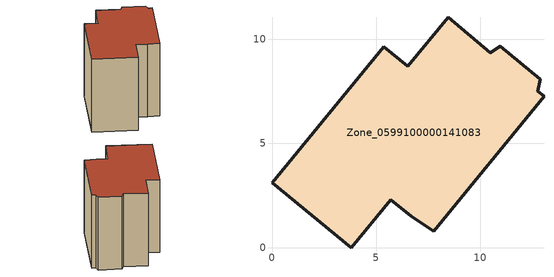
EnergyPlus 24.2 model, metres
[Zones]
Zone_0599100000141083
 floor ground (C_G): 5.69,2.31 3.79,0 0,3.1 5.36,9.65 6.52,8.7 8.45,11.05 10.46,9.36 10.94,9.66 12.88,8.09 12.74,7.51 13.05,7.26 7.76,0.8 6.69,1.5 z0
 wall outside (C_F): 12.74,7.51 12.88,8.09 10.94,9.66 10.46,9.36 8.45,11.05 6.52,8.7 5.36,9.65 0,3.1 3.79,0 5.69,2.31 6.69,1.5 7.76,0.8 13.05,7.26 12.74,7.51 z0:8.49
 roof outside (C_R): 5.69,2.31 6.69,1.5 7.76,0.8 13.05,7.26 12.74,7.51 12.88,8.09 10.94,9.66 10.46,9.36 8.45,11.05 6.52,8.7 5.36,9.65 0,3.1 3.79,0 z8.49
[BUILDING]
Pand.0599100000141083: North Axis=0; Terrain=City; Loads Convergence Tolerance Value=0.04; Temperature Convergence Tolerance Value=0.4; Solar Distribution=FullExterior; Maximum Number of Warmup Days=25; Minimum Number of Warmup Days=1
[Site:Location]
Rotterdam.The.Hague.AP_ZH_NLD Design_Conditions: Latitude=51.96; Longitude=4.45; Time Zone=1; Elevation=-4.5
[SITE:GROUNDTEMPERATURE:BUILDINGSURFACE]
18, 18, 18, 18, 18, 18, 18, 18, 18, 18, 18, 18
[MATERIAL] Thermal Absorptance=0.9; Solar Absorptance=0.7; Visible Absorptance=0.7
Name | Roughness | Thickness | Conductivity | Density | Specific Heat
G.TC.1946-1964 | MediumSmooth | 0.15 | 1 | 540 | 1210
F.TC.1946-1964 | Rough | 0.3 | 0.857143 | 1920 | 840
R.TC.1946-1964 | MediumRough | 0.2 | 0.235294 | 1500 | 1000
[CONSTRUCTION]
C_G: G.TC.1946-1964
C_F: F.TC.1946-1964
C_R: R.TC.1946-1964
[ZONE]
Zone_0599100000141083: Type=1; Multiplier=1; Ceiling Height=Autocalculate; Volume=Autocalculate; Floor Area=autocalculate; Part of Total Floor Area=Yes
[ZONEINFILTRATION:DESIGNFLOWRATE]
Infil_Zone_0599100000141083: Zone or ZoneList or Space or SpaceList=Zone_0599100000141083; Schedule=AlwaysOn; Design Flow Rate Calculation Method=Flow/Area; Flow Rate per Floor Area=0.003; Constant Term Coefficient=1; Temperature Term Coefficient=0; Velocity Term Coefficient=0; Velocity Squared Term Coefficient=0
[HVACTEMPLATE:ZONE:IDEALLOADSAIRSYSTEM]
Zone_0599100000141083: Maximum Heating Supply Air Temperature=50; Minimum Cooling Supply Air Temperature=13; Maximum Heating Supply Air Humidity Ratio=0.0156; Minimum Cooling Supply Air Humidity Ratio=0.0077; Heating Limit=NoLimit; Cooling Limit=NoLimit; Dehumidification Control Type=ConstantSensibleHeatRatio; Cooling Sensible Heat Ratio=0.7; Dehumidification Setpoint=60; Humidification Control Type=None; Humidification Setpoint=30; Outdoor Air Method=None; Outdoor Air Flow Rate per Person=0.00944; Outdoor Air Flow Rate per Zone Floor Area=0; Outdoor Air Flow Rate per Zone=0; Demand Controlled Ventilation Type=None; Outdoor Air Economizer Type=NoEconomizer; Heat Recovery Type=None; Sensible Heat Recovery Effectiveness=0.7; Latent Heat Recovery Effectiveness=0.65
[ZONECONTROL:THERMOSTAT]
ThermostatControl_Zone_0599100000141083: Zone or ZoneList=Zone_0599100000141083; Control Type Schedule=DualSetpointControlType; Control 1=Thermostat_Zone_0599100000141083; Temperature Difference Between Cutout And Setpoint=0
[THERMOSTATSETPOINT:DUALSETPOINT]
Thermostat_Zone_0599100000141083: Heating Setpoint Temperature Schedule=HeatingSetpoint_Zone_0599100000141083; Cooling Setpoint Temperature Schedule=CoolingSetpoint_Zone_0599100000141083
[SCHEDULE:COMPACT]
HeatingSetpoint_Zone_0599100000141083: Through: 12/31, For: AllDays, Until: 24:00, 21
CoolingSetpoint_Zone_0599100000141083: Through: 12/31, For: AllDays, Until: 24:00, 24
DualSetpointControlType: Through: 12/31, For: AllDays, Until: 24:00, 4
AlwaysOn: Through: 12/31, For: AllDays, Until: 24:00, 1
